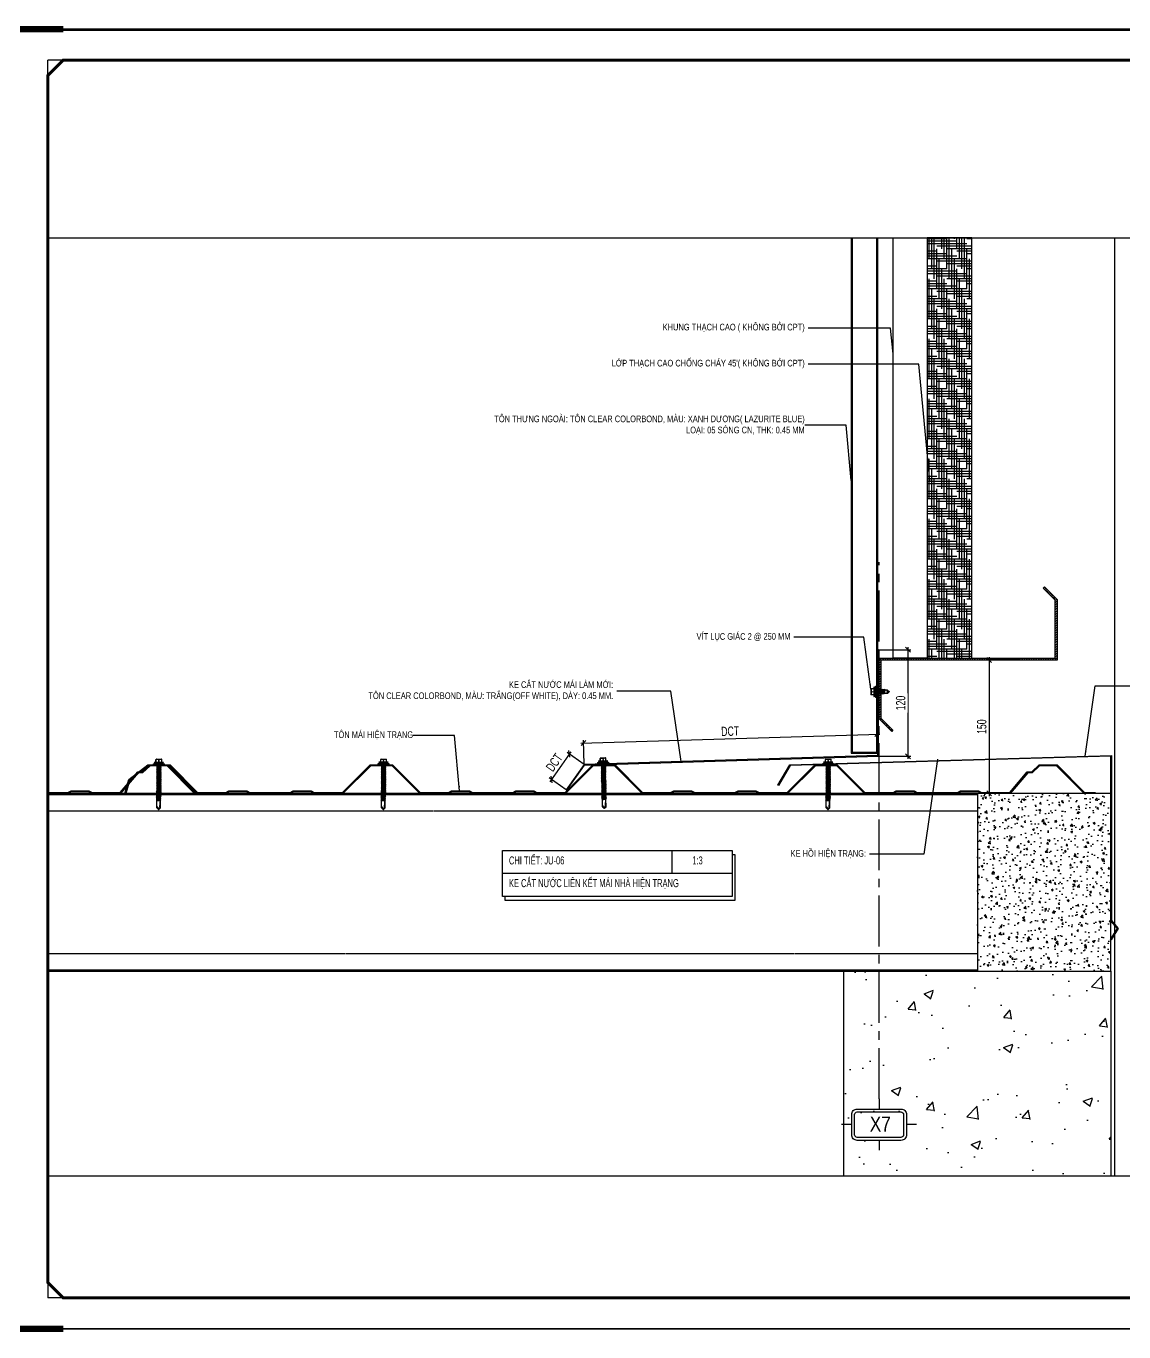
# Model space of a CAD drawing. Header units: inches. Extents: x 340055 to 349452, y -34649 to -30845.
# Drawn here: x 346943 to 347354.3, y -32778.7 to -32289.3 of the extents above; entities that cross this region are included whole.
import ezdxf
from ezdxf.enums import TextEntityAlignment as Align

# ---------------------------------------------------------------- set-up
doc = ezdxf.new("R2010")
doc.units = ezdxf.units.IN
doc.header["$MEASUREMENT"] = 0
doc.linetypes.add('CENTER2', pattern=[28.575, 19.05, -3.175, 3.175, -3.175])
doc.linetypes.add('HIDDEN', pattern=[0.375, 0.25, -0.125])
for name, color, linetype in [('2', 2, 'Continuous'), ('3', 3, 'Continuous'), ('7', 7, 'Continuous'), ('8', 8, 'Continuous'), ('flashing', 6, 'Continuous'), ('NET IN', 3, 'Continuous'), ('STRUCTURE', 1, 'Continuous')]:
    doc.layers.add(name, color=color, linetype=linetype)
doc.layers.add('TL-TIILE BLOCK A2$0$TL-TITLE BLOCK 1', color=7, linetype='Continuous', lineweight=50)
doc.styles.add('hx2', font='')
doc.styles.add('ST1H', font='vnshxh.shx', dxfattribs={"width": 0.7})
doc.styles.get('hx2').set_extended_font_data('.VnArial NarrowH')
doc.dimstyles.new('3', dxfattribs={"dimtxt": 3.5, "dimasz": 1.8, "dimexe": 1, "dimexo": 0, "dimgap": 1, "dimtad": 1, "dimdec": 0, "dimlfac": 3, "dimzin": 0, "dimdsep": 46, "dimtxsty": 'ST1H', "dimblk": 'OBLIQUE', "dimcen": 1, "dimdle": 1, "dimclrd": 8, "dimclre": 8, "dimclrt": 3, "dimadec": 0, "dimazin": 0, "dimtfac": 1, "dimtdec": 0, "dimtix": 1, "dimtofl": 0, "dimtmove": 1, "dimatfit": 3, "dimfxl": 0, "dimtolj": 1, "dimtzin": 0, "dimlwd": -1, "dimlwe": -1, "dimarcsym": 0})

# ---------------------------------------------------------------- blocks, each defined once
blk = doc.blocks.new('TENTRUC')
at = {"layer": '7'}
for p, q in [((0, 8.27), (0, 10.26)), ((-7.48, 5.13), (-5.48, 5.13)), ((5.48, 5.13), (7.48, 5.13)), ((0, 0), (0, 2))]:
    blk.add_line(p, q, dxfattribs=at)
blk.add_lwpolyline([(-4.36, 8.27), (4.36, 8.27, -0.414214), (5.48, 7.14), (5.48, 3.12, -0.414214), (4.36, 2), (-4.36, 2, -0.414214), (-5.48, 3.12), (-5.48, 7.14, -0.414214)], format="xyb", close=True, dxfattribs=at)
at = {"layer": '8', "ltscale": 15}
blk.add_lwpolyline([(-4.36, 7.68), (4.36, 7.68, -0.414214), (4.9, 7.14), (4.9, 3.12, -0.414214), (4.36, 2.58), (-4.36, 2.58, -0.414214), (-4.9, 3.12), (-4.9, 7.14, -0.414214)], format="xyb", close=True, dxfattribs=at)
at = {"layer": '3', "style": 'hx2'}
blk.add_attdef('TR', text='', height=2.9, dxfattribs=at).set_placement((-0.16, 3.83), align=Align.CENTER)
blk = doc.blocks.new('_Oblique')
at = {"color": 0, "linetype": 'ByBlock', "lineweight": -2}
blk.add_line((-0.5, -0.5), (0.5, 0.5), dxfattribs=at)
blk = doc.blocks.new('Short_Self_drilling')
at = {"layer": 'STRUCTURE', "color": 1, "linetype": 'Continuous'}
for p, q in [((6.4, 1.7), (-6.4, 1.7)), ((5.1, 3.8), (-5.1, 3.8)), ((-2.6, 2.9), (-5.1, 2.9)), ((-3.4, 3.8), (-3.4, 6.8)), ((3, 7.2), (-3, 7.2)), ((2.6, 2.9), (-2.6, 2.9)), ((-2.1, 2.8), (-2.1, 2.9)), ((6.3, 0), (0, 0)), ((2.2, 2.8), (2.2, 2.9)), ((2.2, -0.5), (2.2, 0)), ((5.1, 2.9), (2.6, 2.9)), ((3.4, 3.8), (3.4, 6.8)), ((3, -1.2), (-2.7, -0.2)), ((3, -2.7), (-2.7, -1.8)), ((3, -4.2), (-2.7, -3.3)), ((3, -5.8), (-2.7, -4.8)), ((3, -7.3), (-2.7, -6.3)), ((-1.9, -8), (-2.7, -7.9)), ((-2.1, -1.4), (-2.1, -0.9)), ((-2.1, -2.9), (-2.1, -2.4)), ((-2.1, -4.4), (-2.1, -3.9)), ((-2.1, -6), (-2.1, -5.4)), ((-2.1, -7.5), (-2.1, -7)), ((-2.1, -12.3), (-2.1, -8.5)), ((3, -8.8), (-1.1, -8.1)), ((2.1, -12.3), (2.1, -9.1)), ((2.2, -2), (2.2, -1.5)), ((2.2, -3.6), (2.2, -3)), ((2.2, -5.1), (2.2, -4.6)), ((2.2, -6.6), (2.2, -6.1)), ((2.2, -8.1), (2.2, -7.6))]:
    blk.add_line(p, q, dxfattribs=at)
blk.add_lwpolyline([(6.4, 1.3), (6.4, 1.7), (2.1, 2.8), (-2.1, 2.8), (-6.4, 1.7), (-6.4, 1.3)], close=True, dxfattribs=at)
for points in [[(-6.4, 1.3, -0.088869), (-6.3, 0), (0, 0)], [(-0.1, 3.8), (-0.3, 6.2, 0.338878), (-3.1, 6.2), (-3.3, 3.8)], [(3.3, 3.8), (3.1, 6.2, 0.338878), (0.3, 6.2), (0.1, 3.8)], [(2.1, -12.3), (0.2, -14.2, -0.333596), (-0.2, -14.2), (-2.1, -12.3)], [(-0.1, -14), (-1, -12.2, -0.148657), (-1.4, -11.2), (-2, -7.7, -0.815006), (-1.2, -7.8, 0.150833), (-0.8, -8.7)], [(2.1, -12.3), (1.7, -11.7, 0.52242), (0.9, -11.7), (-0.2, -14.2)]]:
    blk.add_lwpolyline(points, format="xyb", dxfattribs=at)
for points in [[(3, -1.2), (2.2, -1.5), (-2.1, -0.8), (-2.7, -0.2), (-2.4, 0)], [(3, -2.7), (2.2, -3), (-2.1, -2.4), (-2.7, -1.8), (-2.1, -1.4), (2.2, -2), (3, -2.7)], [(3, -4.2), (2.2, -4.6), (-2.1, -3.9), (-2.7, -3.3), (-2.1, -2.9), (2.2, -3.6), (3, -4.2)], [(3, -5.8), (2.2, -6.1), (-2.1, -5.4), (-2.7, -4.8), (-2.1, -4.4), (2.2, -5.1), (3, -5.8)], [(3, -7.3), (2.2, -7.6), (-2.1, -7), (-2.7, -6.3), (-2.1, -6), (2.2, -6.6), (3, -7.3)], [(-1.8, -8.5), (-2.1, -8.5), (-2.7, -7.9), (-2.1, -7.5), (-1.8, -7.5)], [(-1.3, -7.6), (2.2, -8.1), (3, -8.8)], [(-1.2, 0), (2.2, -0.5), (3, -1.2)], [(3, -8.8), (2.2, -9.1), (-0.8, -8.7)]]:
    blk.add_lwpolyline(points, dxfattribs=at)
for centre, radius, start, end in [((-5, 3.3), 0.455, 109.7949, 250.2674), ((-3, 6.8), 0.429, 90.0311, 180.0311), ((3, 6.8), 0.429, 0.0311, 90.0311), ((5.1, 3.3), 0.435, 279.7276, 80.3347), ((10, 0.2), 3.74, 162.2963, 182.6103)]:
    blk.add_arc(centre, radius, start, end, dxfattribs=at)
blk = doc.blocks.new('A$C26A6701F')
at = {"layer": 'STRUCTURE', "color": 1, "linetype": 'Continuous'}
for p, q in [((0, 17.21), (1.33, 17.54)), ((0, 17.08), (0, 17.21)), ((0, 17.21), (4, 17.21)), ((4, 17.08), (0, 17.08)), ((3.94, 16.71), (0.06, 16.71)), ((0.4, 17.84), (3.6, 17.84)), ((0.4, 17.57), (1.2, 17.57)), ((0.93, 17.84), (0.93, 18.77)), ((0.97, 17.84), (1.03, 18.61)), ((1.07, 18.91), (2.93, 18.91)), ((1.13, 15.25), (2.9, 15.52)), ((1.39, 15.45), (1.13, 15.25)), ((1.13, 15.25), (1.39, 15.14)), ((1.13, 14.77), (2.9, 15.05)), ((1.39, 14.98), (1.13, 14.77)), ((1.13, 14.77), (1.39, 14.66)), ((1.19, 16.71), (1.14, 16.67)), ((1.14, 16.67), (1.4, 16.71)), ((1.14, 16.67), (1.4, 16.56)), ((1.14, 16.2), (2.91, 16.47)), ((1.4, 16.4), (1.14, 16.2)), ((1.14, 16.2), (1.39, 16.09)), ((1.14, 15.72), (2.91, 16)), ((1.4, 15.93), (1.14, 15.72)), ((1.14, 15.72), (1.39, 15.61)), ((1.2, 17.57), (2.8, 17.57)), ((1.33, 17.54), (1.33, 17.57)), ((1.33, 17.54), (2.67, 17.54)), ((1.39, 16.09), (2.73, 16.28)), ((1.39, 15.93), (1.39, 16.09)), ((1.39, 15.61), (2.73, 15.81)), ((2.7, 15.64), (1.39, 15.45)), ((1.39, 15.45), (1.39, 15.61)), ((1.39, 15.14), (2.73, 15.33)), ((2.7, 15.16), (1.39, 14.98)), ((1.39, 14.98), (1.39, 15.14)), ((1.39, 14.66), (2.73, 14.86)), ((2.7, 14.69), (1.39, 14.5)), ((1.4, 16.56), (2.42, 16.71)), ((2.71, 16.59), (1.4, 16.4)), ((1.4, 16.4), (1.4, 16.56)), ((2.71, 16.11), (1.4, 15.93)), ((1.91, 18.61), (1.97, 17.84)), ((2.04, 17.84), (2.1, 18.61)), ((2.67, 17.54), (2.67, 17.57)), ((2.67, 17.54), (4, 17.21)), ((2.7, 15.64), (2.7, 15.8)), ((2.7, 15.64), (2.9, 15.52)), ((2.7, 15.16), (2.7, 15.33)), ((2.7, 15.16), (2.9, 15.05)), ((2.7, 14.69), (2.7, 14.85)), ((2.7, 14.69), (2.9, 14.57)), ((2.71, 16.59), (2.71, 16.71)), ((2.71, 16.59), (2.91, 16.47)), ((2.71, 16.11), (2.71, 16.28)), ((2.71, 16.11), (2.91, 16)), ((2.73, 16.28), (2.91, 16.47)), ((2.73, 15.81), (2.91, 16)), ((2.73, 15.33), (2.9, 15.52)), ((2.73, 14.86), (2.9, 15.05)), ((2.8, 17.57), (3.6, 17.57)), ((2.97, 18.61), (3.04, 17.84)), ((3.07, 17.84), (3.07, 18.77)), ((4, 17.21), (4, 17.08)), ((1.08, 9.55), (2.86, 9.83)), ((1.09, 10.98), (2.86, 11.25)), ((1.35, 11.18), (1.09, 10.98)), ((1.09, 10.98), (1.35, 10.87)), ((1.09, 10.5), (2.86, 10.78)), ((1.35, 10.71), (1.09, 10.5)), ((1.09, 10.5), (1.35, 10.39)), ((1.09, 10.03), (2.86, 10.3)), ((1.35, 10.23), (1.09, 10.03)), ((1.09, 10.03), (1.34, 9.92)), ((1.1, 11.93), (2.88, 12.2)), ((1.36, 12.13), (1.1, 11.93)), ((1.1, 11.93), (1.36, 11.82)), ((1.1, 11.45), (2.87, 11.73)), ((1.36, 11.66), (1.1, 11.45)), ((1.1, 11.45), (1.36, 11.34)), ((1.11, 12.88), (2.89, 13.15)), ((1.38, 13.08), (1.11, 12.88)), ((1.11, 12.88), (1.37, 12.77)), ((1.11, 12.4), (2.88, 12.68)), ((1.37, 12.61), (1.11, 12.4)), ((1.11, 12.4), (1.37, 12.29)), ((1.12, 14.3), (2.9, 14.57)), ((1.39, 14.5), (1.12, 14.3)), ((1.12, 14.3), (1.38, 14.19)), ((1.12, 13.82), (2.9, 14.1)), ((1.39, 14.03), (1.12, 13.82)), ((1.12, 13.82), (1.38, 13.72)), ((1.12, 13.35), (2.89, 13.63)), ((1.38, 13.56), (1.12, 13.35)), ((1.12, 13.35), (1.38, 13.24)), ((1.34, 9.92), (2.68, 10.11)), ((2.65, 9.95), (1.34, 9.76)), ((1.34, 9.92), (1.34, 9.76)), ((2.66, 11.37), (1.35, 11.18)), ((1.35, 11.18), (1.36, 11.34)), ((1.35, 10.87), (2.69, 11.06)), ((2.66, 10.89), (1.35, 10.71)), ((1.35, 10.71), (1.35, 10.87)), ((1.35, 10.39), (2.69, 10.59)), ((2.66, 10.42), (1.35, 10.23)), ((1.35, 10.23), (1.35, 10.39)), ((2.68, 12.32), (1.36, 12.13)), ((1.36, 11.82), (2.7, 12.01)), ((2.67, 11.84), (1.36, 11.66)), ((1.36, 11.66), (1.36, 11.82)), ((1.36, 11.34), (2.7, 11.54)), ((1.37, 12.77), (2.71, 12.96)), ((2.68, 12.79), (1.37, 12.61)), ((1.37, 12.61), (1.37, 12.77)), ((1.37, 12.29), (2.71, 12.49)), ((1.37, 12.13), (1.37, 12.29)), ((1.38, 14.19), (2.72, 14.38)), ((1.38, 14.03), (1.38, 14.19)), ((1.38, 13.72), (2.72, 13.91)), ((2.69, 13.74), (1.38, 13.56)), ((1.38, 13.56), (1.38, 13.72)), ((1.38, 13.24), (2.72, 13.44)), ((2.69, 13.27), (1.38, 13.08)), ((1.38, 13.24), (1.38, 13.08)), ((1.39, 14.5), (1.39, 14.67)), ((2.7, 14.21), (1.39, 14.03)), ((2.65, 10.1), (2.65, 9.95)), ((2.65, 9.95), (2.86, 9.83)), ((2.66, 11.37), (2.67, 11.53)), ((2.66, 11.37), (2.86, 11.25)), ((2.66, 10.89), (2.67, 11.06)), ((2.66, 10.89), (2.86, 10.78)), ((2.66, 10.42), (2.66, 10.58)), ((2.66, 10.42), (2.86, 10.3)), ((2.67, 11.84), (2.67, 12.01)), ((2.67, 11.84), (2.87, 11.73)), ((2.68, 12.79), (2.68, 12.96)), ((2.68, 12.79), (2.88, 12.68)), ((2.68, 12.32), (2.68, 12.48)), ((2.68, 12.32), (2.88, 12.2)), ((2.68, 10.11), (2.86, 10.3)), ((2.68, 9.64), (2.86, 9.83)), ((2.69, 13.74), (2.69, 13.91)), ((2.69, 13.74), (2.89, 13.63)), ((2.69, 13.43), (2.69, 13.27)), ((2.69, 13.27), (2.89, 13.15)), ((2.69, 11.06), (2.86, 11.25)), ((2.69, 10.59), (2.86, 10.78)), ((2.7, 14.21), (2.7, 14.38)), ((2.7, 14.21), (2.9, 14.1)), ((2.7, 12.01), (2.88, 12.2)), ((2.7, 11.54), (2.87, 11.73)), ((2.71, 12.96), (2.89, 13.15)), ((2.71, 12.49), (2.88, 12.68)), ((2.72, 14.38), (2.9, 14.57)), ((2.72, 13.91), (2.9, 14.1)), ((2.72, 13.44), (2.89, 13.63)), ((1.03, 4.81), (2.81, 5.09)), ((1.29, 5.02), (1.03, 4.81)), ((1.04, 5.76), (2.81, 6.03)), ((1.3, 5.96), (1.04, 5.76)), ((1.04, 5.76), (1.3, 5.65)), ((1.04, 5.28), (2.81, 5.56)), ((1.3, 5.49), (1.04, 5.28)), ((1.04, 5.28), (1.29, 5.17)), ((1.05, 6.71), (2.83, 6.98)), ((1.31, 6.91), (1.05, 6.71)), ((1.05, 6.71), (1.31, 6.6)), ((1.05, 6.23), (2.82, 6.51)), ((1.31, 6.44), (1.05, 6.23)), ((1.05, 6.23), (1.31, 6.12)), ((1.06, 8.13), (2.84, 8.41)), ((1.33, 8.34), (1.06, 8.13)), ((1.06, 8.13), (1.32, 8.02)), ((1.06, 7.65), (2.83, 7.93)), ((1.32, 7.86), (1.06, 7.65)), ((1.06, 7.65), (1.32, 7.55)), ((1.06, 7.18), (2.83, 7.46)), ((1.32, 7.39), (1.06, 7.18)), ((1.06, 7.18), (1.32, 7.07)), ((1.07, 8.6), (2.84, 8.88)), ((1.33, 8.81), (1.07, 8.6)), ((1.07, 8.6), (1.33, 8.5)), ((1.34, 9.76), (1.08, 9.55)), ((1.08, 9.55), (1.34, 9.45)), ((1.08, 9.08), (2.85, 9.36)), ((1.34, 9.29), (1.08, 9.08)), ((1.08, 9.08), (1.34, 8.97)), ((1.29, 5.17), (2.63, 5.37)), ((2.6, 5.2), (1.29, 5.02)), ((1.29, 5.01), (1.29, 5.17)), ((1.29, 4.7), (2.63, 4.9)), ((2.61, 6.15), (1.3, 5.96)), ((1.3, 5.96), (1.31, 6.12)), ((1.3, 5.65), (2.64, 5.84)), ((2.61, 5.67), (1.3, 5.49)), ((1.3, 5.49), (1.3, 5.65)), ((2.63, 7.1), (1.31, 6.91)), ((1.31, 6.6), (2.65, 6.79)), ((2.62, 6.62), (1.31, 6.44)), ((1.31, 6.44), (1.31, 6.6)), ((1.31, 6.12), (2.64, 6.32)), ((1.32, 8.02), (2.66, 8.22)), ((2.63, 8.05), (1.32, 7.86)), ((1.32, 7.86), (1.32, 8.02)), ((1.32, 7.55), (2.66, 7.74)), ((2.63, 7.57), (1.32, 7.39)), ((1.32, 7.39), (1.32, 7.55)), ((1.32, 7.07), (2.66, 7.27)), ((1.32, 6.91), (1.32, 7.07)), ((2.64, 9), (1.33, 8.81)), ((1.33, 8.81), (1.34, 8.97)), ((1.33, 8.5), (2.67, 8.69)), ((2.64, 8.52), (1.33, 8.34)), ((1.33, 8.34), (1.33, 8.5)), ((1.34, 9.45), (2.68, 9.64)), ((2.65, 9.47), (1.34, 9.29)), ((1.34, 9.29), (1.34, 9.45)), ((1.34, 8.97), (2.67, 9.17)), ((2.6, 5.2), (2.61, 5.36)), ((2.6, 5.2), (2.81, 5.09)), ((2.61, 6.15), (2.62, 6.31)), ((2.61, 6.15), (2.81, 6.03)), ((2.61, 5.67), (2.61, 5.84)), ((2.61, 5.67), (2.81, 5.56)), ((2.62, 6.62), (2.62, 6.79)), ((2.62, 6.62), (2.82, 6.51)), ((2.63, 8.05), (2.63, 8.21)), ((2.63, 8.05), (2.83, 7.93)), ((2.63, 7.57), (2.63, 7.74)), ((2.63, 7.57), (2.83, 7.46)), ((2.63, 7.1), (2.63, 7.26)), ((2.63, 7.1), (2.83, 6.98)), ((2.63, 5.37), (2.81, 5.56)), ((2.63, 4.9), (2.81, 5.09)), ((2.64, 9), (2.64, 9.16)), ((2.64, 9), (2.84, 8.88)), ((2.64, 8.52), (2.64, 8.69)), ((2.64, 8.52), (2.84, 8.41)), ((2.64, 6.32), (2.82, 6.51)), ((2.64, 5.84), (2.81, 6.03)), ((2.65, 9.47), (2.65, 9.64)), ((2.65, 9.47), (2.85, 9.36)), ((2.65, 6.79), (2.83, 6.98)), ((2.66, 8.22), (2.84, 8.41)), ((2.66, 7.74), (2.83, 7.93)), ((2.66, 7.27), (2.83, 7.46)), ((2.67, 9.17), (2.85, 9.36)), ((2.67, 8.69), (2.84, 8.88)), ((1.02, 3.86), (2.8, 4.14)), ((1.28, 4.07), (1.02, 3.86)), ((1.02, 3.86), (1.28, 3.75)), ((1.28, 3.59), (1.02, 3.38)), ((1.02, 3.38), (2.31, 3.59)), ((1.02, 3.38), (1.28, 3.28)), ((1.03, 4.81), (1.29, 4.7)), ((1.03, 4.33), (2.8, 4.61)), ((1.29, 4.54), (1.03, 4.33)), ((1.03, 4.33), (1.28, 4.23)), ((1.27, 0.62), (1.28, 3.28)), ((1.27, 0.62), (1.41, 0.81)), ((1.27, 0.62), (1.88, 0.02)), ((1.28, 4.23), (2.62, 4.42)), ((2.62, 4.25), (1.28, 4.07)), ((1.28, 4.07), (1.28, 4.23)), ((1.28, 3.75), (2.62, 3.95)), ((1.28, 3.59), (1.28, 3.75)), ((2.35, 3.74), (1.28, 3.59)), ((1.28, 3.28), (2.21, 3.41)), ((2.6, 4.72), (1.29, 4.54)), ((1.29, 4.54), (1.29, 4.7)), ((1.67, 0.81), (1.98, 0.02)), ((1.96, 0.08), (2.26, 0.64)), ((1.98, 0.02), (2.6, 0.61)), ((2.38, 0.96), (2.56, 3.71)), ((2.62, 3.78), (2.52, 3.77)), ((2.52, 3.46), (2.61, 3.47)), ((2.54, 3.62), (2.79, 3.66)), ((2.6, 4.72), (2.6, 4.89)), ((2.6, 4.72), (2.8, 4.61)), ((2.6, 0.61), (2.61, 3.47)), ((2.61, 3.47), (2.79, 3.66)), ((2.62, 4.42), (2.8, 4.61)), ((2.62, 4.25), (2.62, 4.41)), ((2.8, 4.14), (2.62, 4.25)), ((2.62, 3.95), (2.8, 4.14)), ((2.62, 3.78), (2.62, 3.95)), ((2.79, 3.66), (2.62, 3.78))]:
    blk.add_line(p, q, dxfattribs=at)
for centre, major_axis, ratio, start_param, end_param in [((-1.11, 16.72), (-0.822, 0.822), 1, 3.915086, 4.236522), ((0.42, 17.71), (0.0956, 0.0956), 1, 0.954633, 3.757756), ((1.07, 18.77), (-0.0943, 0.0943), 1, -0.785398, 0.785398), ((1.47, 18.04), (0.508, 0.508), 1, 0.131933, 1.438864), ((2.54, 18.04), (0.508, 0.508), 1, 0.131933, 1.438864), ((2.93, 18.77), (-0.0943, 0.0943), 1, 3.926991, 5.497787), ((3.55, 17.71), (-0.1, 0.1), 1, 2.701137, 5.152845), ((5.1, 16.72), (-1.15, 0.17), 0.90746, -0.177273, 0.177273), ((1.54, 0.72), (0.111, 0.111), 1, 6.085329, 8.011019), ((1.93, 0.09), (0.0625, 0.0625), 1, 3.247504, 4.535451), ((1.82, 3.74), (0.363, 0.363), 1, 4.808661, 5.407478), ((1.79, 0.99), (0.416, 0.416), 1, 4.859665, 5.449971), ((2.44, 3.68), (0.0836, 0.0836), 1, 5.766736, 8.502032)]:
    blk.add_ellipse(centre, major_axis=major_axis, ratio=ratio, start_param=start_param, end_param=end_param, dxfattribs=at)
blk = doc.blocks.new('*D632')
at = {"color": 8, "linetype": 'Continuous', "transparency": 16777216}
for p, q in [((347147.08, -32561.26), (347139.18, -32572.49)), ((347152.09, -32566), (347145.69, -32561.5)), ((347145.34, -32575.6), (347138.94, -32571.1))]:
    blk.add_line(p, q, dxfattribs=at)
at = {"layer": 'Defpoints', "color": 0, "transparency": 16777216}
for p in [(347152.09, -32566), (347145.34, -32575.6)]:
    blk.add_point(p, dxfattribs=at)
at = {"color": 8, "transparency": 16777216, "xscale": 1.8, "yscale": 1.8, "zscale": 1.8}
for p, rotation in [((347146.51, -32562.07), 54.87707899798811), ((347139.76, -32571.67), 234.8770789979881)]:
    blk.add_blockref('_Oblique', p, dxfattribs=dict(at, rotation=rotation))
at = {"color": 3, "transparency": 16777216, "insert": (347140.88, -32565.29), "char_height": 3.5, "attachment_point": 5, "rotation": 54.8771, "style": 'ST1H', "bg_fill": 3, "box_fill_scale": 1.25, "bg_fill_color": 256, "bg_fill_true_color": 13158600, "bg_fill_transparency": 0}
blk.add_mtext('\\A1;dct', dxfattribs=at)
at = {"layer": 'Defpoints', "color": 0, "transparency": 16777216}
blk.add_point((347139.76, -32571.67), dxfattribs=at)
blk = doc.blocks.new('*D633')
at = {"color": 8, "linetype": 'Continuous', "transparency": 16777216}
for p, q in [((347303.83, -32525.89), (347303.83, -32577.88)), ((347315.09, -32526.89), (347302.83, -32526.89)), ((347315.09, -32576.88), (347302.83, -32576.88))]:
    blk.add_line(p, q, dxfattribs=at)
at = {"layer": 'Defpoints', "color": 0, "transparency": 16777216}
for p in [(347315.09, -32526.89), (347303.83, -32576.88), (347315.09, -32576.88)]:
    blk.add_point(p, dxfattribs=at)
at = {"color": 8, "transparency": 16777216, "xscale": 1.8, "yscale": 1.8, "zscale": 1.8}
for p, rotation in [((347303.83, -32526.89), 90), ((347303.83, -32576.88), 270)]:
    blk.add_blockref('_Oblique', p, dxfattribs=dict(at, rotation=rotation))
at = {"color": 3, "transparency": 16777216, "insert": (347301.08, -32551.89), "char_height": 3.5, "attachment_point": 5, "rotation": 90, "style": 'ST1H', "bg_fill": 3, "box_fill_scale": 1.25, "bg_fill_color": 256, "bg_fill_true_color": 13158600, "bg_fill_transparency": 0}
blk.add_mtext('\\A1;150', dxfattribs=at)
blk = doc.blocks.new('*D634')
at = {"color": 8, "linetype": 'Continuous', "transparency": 16777216}
for p, q in [((347150.85, -32558.01), (347262.87, -32554.66)), ((347262.11, -32562.7), (347261.84, -32553.69)), ((347152.09, -32566), (347151.82, -32556.98))]:
    blk.add_line(p, q, dxfattribs=at)
at = {"layer": 'Defpoints', "color": 0, "transparency": 16777216}
for p in [(347261.87, -32554.69), (347262.11, -32562.7), (347152.09, -32566)]:
    blk.add_point(p, dxfattribs=at)
at = {"color": 8, "transparency": 16777216, "xscale": 1.8, "yscale": 1.8, "zscale": 1.8}
for p, rotation in [((347261.87, -32554.69), 1.71639177755879), ((347151.85, -32557.98), 181.7163917775588)]:
    blk.add_blockref('_Oblique', p, dxfattribs=dict(at, rotation=rotation))
at = {"color": 3, "transparency": 16777216, "insert": (347206.78, -32553.59), "char_height": 3.5, "attachment_point": 5, "rotation": 1.7164, "style": 'ST1H', "bg_fill": 3, "box_fill_scale": 1.25, "bg_fill_color": 256, "bg_fill_true_color": 13158600, "bg_fill_transparency": 0}
blk.add_mtext('\\A1;dct', dxfattribs=at)
blk = doc.blocks.new('*D635')
at = {"color": 8, "linetype": 'Continuous', "transparency": 16777216}
for p, q in [((347262.36, -32523.04), (347274.44, -32523.04)), ((347273.44, -32563.98), (347273.44, -32522.04)), ((347262.36, -32562.98), (347274.44, -32562.98))]:
    blk.add_line(p, q, dxfattribs=at)
at = {"layer": 'Defpoints', "color": 0, "transparency": 16777216}
for p in [(347262.36, -32523.04), (347273.44, -32523.04), (347262.36, -32562.98)]:
    blk.add_point(p, dxfattribs=at)
at = {"color": 8, "transparency": 16777216, "xscale": 1.8, "yscale": 1.8, "zscale": 1.8}
for p, rotation in [((347273.44, -32523.04), 90), ((347273.44, -32562.98), 270)]:
    blk.add_blockref('_Oblique', p, dxfattribs=dict(at, rotation=rotation))
at = {"color": 3, "transparency": 16777216, "insert": (347270.69, -32543.01), "char_height": 3.5, "attachment_point": 5, "rotation": 90, "style": 'ST1H', "bg_fill": 3, "box_fill_scale": 1.25, "bg_fill_color": 256, "bg_fill_true_color": 13158600, "bg_fill_transparency": 0}
blk.add_mtext('\\A1;120', dxfattribs=at)
blk = doc.blocks.new('kt kien truc 1')
at = {"layer": 'Defpoints'}
for p, q in [((20, 410), (15, 410)), ((15, 405), (15, 410)), ((15, 15), (15, 10)), ((20, 10), (15, 10))]:
    blk.add_line(p, q, dxfattribs=at)
at = {"layer": 'Defpoints', "color": 8, "const_width": 2}
for points in [[(0, 400), (0, 420), (20, 420)], [(0, 20), (0, 0), (20, 0)]]:
    blk.add_lwpolyline(points, dxfattribs=at)
at = {"layer": 'Defpoints', "color": 8}
blk.add_lwpolyline([(0, 0), (594, 0), (594, 420), (0, 420)], close=True, dxfattribs=at)
at = {"layer": 'TL-TIILE BLOCK A2$0$TL-TITLE BLOCK 1', "const_width": 1}
blk.add_lwpolyline([(20, 10), (579, 10), (584, 15), (584, 405), (579, 410), (20, 410), (15, 405), (15, 15)], close=True, dxfattribs=at)

msp = doc.modelspace()

# ---------------------------------------------------------------- hatches: boundary and pattern name
h = msp.add_hatch()
h.set_pattern_fill('HOUND', color=8, scale=15, angle=90, style=0)
h.set_pattern_definition([(90, (312870.474, -362417.8002), (-0.9375, 3.75), [15, -7.5]), (180, (312870.474, -362417.8002), (3.75, -0.9375), [15, -7.5])])
h.paths.add_polyline_path([(347297.3136, -32526.2615), (347297.3136, -32368.7455), (347280.6469, -32368.7455), (347280.6469, -32526.2615)])
h = msp.add_hatch()
h.set_pattern_fill('ANSI31', color=94, scale=5, angle=90, style=0)
h.set_pattern_definition([(225, (215041.5729, 428453.3631), (-0.44194173824, 0.44194173824), [])])
h.paths.add_polyline_path([(347262.5941, -32548.9282), (347262.5941, -32526.2615), (347328.6274, -32526.2615), (347328.6274, -32504.4905), (347324.0989, -32499.962), (347324.5467, -32499.5141), (347329.2608, -32504.2282), (347329.2608, -32526.8948), (347263.2274, -32526.8948), (347263.2274, -32548.6658), (347267.756, -32553.1944), (347267.3081, -32553.6422)])
h = msp.add_hatch()
h.set_pattern_fill('AR-CONC', color=8, scale=5, style=0)
h.set_pattern_definition([(50, (5806.168, 3803.194), (35.8630091, -3.1376067), [3.75, -41.25]), (355, (5806.17, 3803.194), (-6.9375667, 37.6096067), [3, -33]), (100.4514, (5809.157, 3802.933), (28.925469, 34.471977), [3.1870095, -35.0571056]), (46.1842, (5806.17, 3813.194), (53.3620524, -8.275951), [5.625, -61.875]), (96.6356, (5810.615, 3812.505), (46.733135, 48.7058935), [4.780514, -52.58565]), (351.1842, (5806.17, 3813.194), (46.733097, 48.70593), [4.5, -49.5]), (21, (5811.168, 3810.694), (29.8453526, -20.1309445), [3.75, -41.25]), (326, (5811.17, 3810.694), (12.1657666, 36.2575023), [3, -33]), (71.4514, (5813.655, 3809.017), (42.0111314, 16.126525), [3.1870095, -35.0571056]), (37.5, (5806.168, 3803.194), (0.60799277, 16.6446927), [0, -32.6, 0, -33.5, 0, -33.125]), (7.5, (5806.168, 3803.194), (13.1534769, 19.7205856), [0, -19.1, 0, -31.85, 0, -12.625]), (327.5, (5795.018, 3803.194), (26.6911218, -1.1277436), [0, -12.5, 0, -39, 0, -51.75]), (317.5, (5790.018, 3803.194), (29.1593085, 5.0052491), [0, -16.25, 0, -25.9, 0, -36.75])])
h.paths.add_polyline_path([(347249.434, -32643.5445), (347349.434, -32643.5445), (347349.434, -32720.3253), (347249.434, -32720.3253)])

# ---------------------------------------------------------------- linework, layer by layer
at = {"color": 9}
msp.add_line((347184.9385, -32598.3006), (347184.9385, -32606.9252), dxfattribs=at)
at = {"color": 8}
for points in [[(346951.0834, -32368.7455), (347520.4213, -32368.7455), (347520.4213, -32720.3253), (346951.0834, -32720.3253)], [(347297.3136, -32526.2615), (347297.3136, -32368.7455), (347280.6469, -32368.7455), (347280.6469, -32526.2615)], [(347249.434, -32643.5445), (347349.434, -32643.5445), (347349.434, -32720.3253), (347249.434, -32720.3253)]]:
    msp.add_lwpolyline(points, close=True, dxfattribs=at)
at = {"color": 1, "true_color": 0xfa051e}
msp.add_lwpolyline([(347267.8136, -32368.7455), (347280.6469, -32368.7455), (347280.6469, -32526.2615), (347267.8136, -32526.2615)], close=True, dxfattribs=at)
at = {"color": 94}
msp.add_lwpolyline([(347262.5941, -32548.9282), (347262.5941, -32526.2615), (347328.6274, -32526.2615), (347328.6274, -32504.4905), (347324.0989, -32499.962), (347324.5467, -32499.5141), (347329.2608, -32504.2282), (347329.2608, -32526.8948), (347263.2274, -32526.8948), (347263.2274, -32548.6658), (347267.756, -32553.1944), (347267.3081, -32553.6422)], close=True, dxfattribs=at)
at = {"color": 3, "ltscale": 15}
msp.add_lwpolyline([(346951.0834, -32576.5445), (346958.6004, -32576.5445), (346959.8084, -32575.9454), (346966.4646, -32575.9454), (346967.6725, -32576.5445), (346978.2074, -32576.5445), (346984.7984, -32568.8487), (346986.4625, -32568.8487), (346989.2742, -32566.2274), (346995.9304, -32566.2274), (347006.2122, -32576.526), (347010.1694, -32576.526), (347010.1694, -32576.8778), (347006.1007, -32576.8778), (346995.7991, -32566.5607), (346989.4055, -32566.5607), (346986.5937, -32569.182), (346984.9518, -32569.182), (346978.3608, -32576.8778), (346967.5944, -32576.8778), (346966.3864, -32576.2787), (346959.8865, -32576.2787), (346958.6785, -32576.8778), (346951.0834, -32576.8778)], dxfattribs=at)
msp.add_lwpolyline([(347343.5027, -32576.8778), (347339.434, -32576.8778), (347329.1324, -32566.5607), (347322.7388, -32566.5607), (347319.9271, -32569.182), (347318.2851, -32569.182), (347311.6941, -32576.8778), (347300.9277, -32576.8778), (347299.7198, -32576.2787), (347293.2198, -32576.2787), (347292.0119, -32576.8778), (347276.8217, -32576.8778), (347275.6137, -32576.2787), (347269.1137, -32576.2787), (347267.9058, -32576.8778), (347257.1554, -32576.8778), (347246.7703, -32566.5607), (347238.7118, -32566.5607), (347228.3267, -32576.8778), (347217.5763, -32576.8778), (347216.3683, -32576.2787), (347209.8684, -32576.2787), (347208.6604, -32576.8778), (347193.4702, -32576.8778), (347192.2622, -32576.2787), (347185.7623, -32576.2787), (347184.5543, -32576.8778), (347173.8032, -32576.8778), (347163.496, -32566.5607), (347155.439, -32566.5607), (347145.1319, -32576.8778), (347134.2953, -32576.8778), (347133.0874, -32576.2787), (347126.5874, -32576.2787), (347125.3795, -32576.8778), (347110.1892, -32576.8778), (347108.9813, -32576.2787), (347102.4813, -32576.2787), (347101.2734, -32576.8778), (347090.523, -32576.8778), (347080.1379, -32566.5607), (347072.0794, -32566.5607), (347061.6943, -32576.8778), (347050.8584, -32576.8778), (347049.6505, -32576.2787), (347043.1505, -32576.2787), (347041.9426, -32576.8778), (347026.7524, -32576.8778), (347025.5444, -32576.2787), (347019.0444, -32576.2787), (347017.8365, -32576.8778), (347007.0853, -32576.8778), (346996.7782, -32566.5607), (346988.6956, -32566.5607), (346981.8494, -32571.7772), (346980.2758, -32576.9413), (346979.9425, -32576.9413), (346981.516, -32571.6121), (346988.583, -32566.2274), (346996.9164, -32566.2274), (347007.2235, -32576.5445), (347017.7584, -32576.5445), (347018.9663, -32575.9454), (347025.6225, -32575.9454), (347026.8305, -32576.5445), (347041.8644, -32576.5445), (347043.0724, -32575.9454), (347049.7286, -32575.9454), (347050.9366, -32576.5445), (347061.5568, -32576.5445), (347071.942, -32566.2274), (347080.2753, -32566.2274), (347090.6604, -32576.5445), (347101.1952, -32576.5445), (347102.4032, -32575.9454), (347109.0594, -32575.9454), (347110.2674, -32576.5445), (347125.3013, -32576.5445), (347126.5093, -32575.9454), (347133.1655, -32575.9454), (347134.3735, -32576.5445), (347144.9937, -32576.5445), (347155.3009, -32566.2274), (347163.6342, -32566.2274), (347173.9413, -32576.5445), (347184.4762, -32576.5445), (347185.6842, -32575.9454), (347192.3403, -32575.9454), (347193.5483, -32576.5445), (347208.5823, -32576.5445), (347209.7902, -32575.9454), (347216.4464, -32575.9454), (347217.6544, -32576.5445), (347228.1892, -32576.5445), (347238.5744, -32566.2274), (347246.9077, -32566.2274), (347257.2928, -32576.5445), (347267.8277, -32576.5445), (347269.0356, -32575.9454), (347275.6918, -32575.9454), (347276.8998, -32576.5445), (347291.9337, -32576.5445), (347293.1417, -32575.9454), (347299.7979, -32575.9454), (347301.0059, -32576.5445), (347311.5407, -32576.5445), (347318.1318, -32568.8487), (347319.7958, -32568.8487), (347322.6076, -32566.2274), (347329.2638, -32566.2274), (347339.5455, -32576.526), (347343.5027, -32576.526)], close=True, dxfattribs=at)
at = {"color": 94}
for points in [[(346951.0834, -32643.5445), (347349.434, -32643.5445), (347349.434, -32576.8778), (346951.0834, -32576.8778)], [(347299.434, -32577.3778), (346951.0834, -32577.3778)], [(346951.0834, -32643.0445), (347299.434, -32643.0445)]]:
    msp.add_lwpolyline(points, dxfattribs=at)
at = {"color": 94, "linetype": 'HIDDEN'}
for points in [[(347299.434, -32583.5445), (346951.0834, -32583.5445)], [(346951.0834, -32636.8778), (347299.434, -32636.8778)]]:
    msp.add_lwpolyline(points, dxfattribs=at)
at = {"layer": '2'}
msp.add_line((347350.9392, -32720.3253), (347350.9392, -32368.7455), dxfattribs=at)
at = {"layer": '3'}
for points in [[(347252.1183, -32368.7455), (347252.1183, -32561.8116), (347262.1123, -32561.8116), (347262.1123, -32368.7455)], [(347252.4516, -32368.7455), (347252.4516, -32561.4782), (347261.7789, -32561.4782), (347261.7789, -32368.7455)]]:
    msp.add_lwpolyline(points, dxfattribs=at)
at = {"layer": 'flashing'}
msp.add_lwpolyline([(347262.1123, -32523.0352), (347262.1123, -32562.7045), (347152.0931, -32566.0013), (347145.3423, -32575.5986), (347145.5691, -32575.7265), (347152.2401, -32566.2438), (347262.3623, -32562.9778), (347262.3623, -32523.0352)], close=True, dxfattribs=at)
at = {"layer": 'flashing', "color": 160, "true_color": 0x0d55f2}
msp.add_lwpolyline([(347349.684, -32562.6182), (347349.684, -32624.559), (347352.1955, -32627.4683), (347349.5368, -32631.7815), (347349.3428, -32631.6197), (347351.8866, -32627.493), (347349.434, -32624.6519), (347349.434, -32562.9063), (347229.3182, -32566.4687), (347224.9115, -32573.9277), (347224.7078, -32573.7608), (347229.1712, -32566.2262)], close=True, dxfattribs=at)

# ---------------------------------------------------------------- block references
at = {"color": 1, "xscale": 0.320000000024784, "yscale": 0.320000000024784, "zscale": 0.320000000024784, "rotation": 89.96887244519539}
msp.add_blockref('Short_Self_drilling', (347261.7789, -32538.811), dxfattribs=at)
at = {"color": 9, "linetype": 'Continuous', "extrusion": (3.8442e-21, -5.24939e-09, 1)}
for p in [(346990.7036, -32582.9575, 0.0003), (347074.8956, -32582.9375, 0.0003), (347241.528, -32582.9375, 0.0003)]:
    msp.add_blockref('A$C26A6701F', p, dxfattribs=at)
at = {"color": 9, "linetype": 'Continuous', "extrusion": (1.57231e-10, -5.24703e-09, 1), "rotation": 1.716391777067967}
msp.add_blockref('A$C26A6701F', (347157.7219, -32582.5503, 0.0002), dxfattribs=at)
at = {"layer": '3'}
ref = msp.add_blockref('TENTRUC', (347262.5941, -32691.4039), dxfattribs=dict(at, xscale=1.875, yscale=1.875, zscale=1.875, rotation=180))
ref.add_attrib('TR', 'x7', dxfattribs={"layer": '0', "height": 5.625, "style": 'hx2'}).set_placement((347263.0419, -32703.5954), align=Align.CENTER)

# ---------------------------------------------------------------- leaders
at = {"color": 9}
for points in [[(347281.5477, -32459.6766), (347277.5291, -32416.0183), (347234.7188, -32416.0183)], [(347259.5357, -32537.8683), (347256.8724, -32518.3395), (347229.38, -32518.3395)], [(347339.7788, -32562.9147), (347343.5925, -32536.5754), (347357.6996, -32536.5754)]]:
    msp.add_leader(points, dimstyle='3', override={"dimgap": 1, "dimtad": 0}, dxfattribs=at)

# ---------------------------------------------------------------- next in the draw order: texts
at = {"layer": '3', "style": 'ST1H', "bg_fill": 2}
for s, insert, char_height, attachment_point in [("\\A1;líP TH¹CH CAO CHèNG CH¸Y 45'( KH¤NG BëI cpt)", (347234.7188, -32416.0183), 2.5, 6), ('\\A1;t«n th\xadng NGOµI: T¤N CLEAR COLORBOND, mµu: Xanh d\xad¬ng( Lazurite blue)\\PlO¹I: 05 SãNG CN, THK: 0.45 MM', (347234.7188, -32438.8889), 2.5, 6), ('\\A1;vÝt lôc gi¸c 2 @ 250 mm', (347229.38, -32518.3395), 2.5, 6), ('\\A1;t«n m¸i hiÖn tr¹ng', (347087.9985, -32555.1577), 2.5, 6), ('\\A1;CHI TIÕT: ju-06', (347123.9017, -32602.015), 3, 4)]:
    msp.add_mtext(s, dxfattribs=dict(at, insert=insert, char_height=char_height, attachment_point=attachment_point))

# ---------------------------------------------------------------- next in the draw order: dimensions: what is measured, and where the dimension line sits
at = {"color": 2}
dim = msp.add_linear_dim(base=(347303.83, -32576.8778), p1=(347315.093, -32526.8948), p2=(347315.093, -32576.8778), angle=90, dimstyle='3', dxfattribs=at)
dim.commit()
dim.dimension.update_dxf_attribs({"geometry": '*D633', "text_midpoint": (347301.08, -32551.8863)})
dim = msp.add_aligned_dim(p1=(347152.0931, -32566.0013), p2=(347145.3423, -32575.5986), distance=-6.8278, text='dct', dimstyle='3', dxfattribs=at)
dim.commit()
dim.dimension.update_dxf_attribs({"geometry": '*D632', "text_midpoint": (347140.8839, -32565.2896)})

# ---------------------------------------------------------------- next in the draw order: hatches: boundary and pattern name
h = msp.add_hatch()
h.set_pattern_fill('AR-CONC', color=8, style=0)
h.set_pattern_definition([(50, (5806.1684, 3803.1944), (7.17260183, -0.62752135), [0.75, -8.25]), (355, (5806.1684, 3803.1944), (-1.38751334, 7.52192134), [0.6, -6.6]), (100.4514, (5806.766, 3803.142), (5.78509382, 6.89439542), [0.6374019, -7.01142112]), (46.1842, (5806.168, 3805.194), (10.67241049, -1.65519014), [1.125, -12.375]), (96.6356, (5807.058, 3805.056), (9.34662706, 9.7411787), [0.95610288, -10.51713]), (351.1842, (5806.168, 3805.194), (9.34661945, 9.741186), [0.9, -9.9]), (21, (5807.1684, 3804.6944), (5.96907052, -4.02618891), [0.75, -8.25]), (326, (5807.1684, 3804.6944), (2.43315332, 7.25150045), [0.6, -6.6]), (71.4514, (5807.666, 3804.359), (8.40222629, 3.22530497), [0.6374019, -7.01142112]), (37.5, (5806.1684, 3803.1944), (0.121598553, 3.328938538), [0, -6.52, 0, -6.7, 0, -6.625]), (7.5, (5806.1684, 3803.1944), (2.630695374, 3.94411712), [0, -3.82, 0, -6.37, 0, -2.525]), (327.5, (5803.9384, 3803.1944), (5.338224362, -0.225548717), [0, -2.5, 0, -7.8, 0, -10.35]), (317.5, (5802.9384, 3803.1944), (5.831861693, 1.001049823), [0, -3.25, 0, -5.18, 0, -7.35])])
h.paths.add_polyline_path([(347349.434, -32576.8778), (347299.434, -32576.8778), (347299.434, -32643.5445), (347349.434, -32643.5445)])

# ---------------------------------------------------------------- next in the draw order: linework, layer by layer
at = {"color": 8}
msp.add_lwpolyline([(347349.434, -32576.8778), (347299.434, -32576.8778), (347299.434, -32643.5445), (347349.434, -32643.5445)], close=True, dxfattribs=at)
at = {"color": 9}
for points in [[(347121.4322, -32598.3006), (347207.5736, -32598.3006), (347207.5736, -32615.5498), (347121.4322, -32615.5498)], [(347121.4322, -32598.3006), (347207.5736, -32598.3006), (347207.5736, -32606.9252), (347121.4322, -32606.9252)]]:
    msp.add_lwpolyline(points, close=True, dxfattribs=at)
msp.add_lwpolyline([(347207.5736, -32599.7212), (347208.5963, -32599.7212), (347208.5963, -32616.9704), (347122.4548, -32616.9704), (347122.4548, -32615.5498)], dxfattribs=at)

# ---------------------------------------------------------------- next in the draw order: dimensions: what is measured, and where the dimension line sits
at = {"color": 2}
dim = msp.add_aligned_dim(p1=(347152.0931, -32566.0013), p2=(347262.1123, -32562.7045), distance=8.0218, text='dct', dimstyle='3', dxfattribs=at)
dim.commit()
dim.dimension.update_dxf_attribs({"geometry": '*D634', "text_midpoint": (347206.7801, -32553.5859)})

# ---------------------------------------------------------------- next in the draw order: leaders
at = {"color": 9}
for points in [[(347267.8184, -32412.1709), (347266.9291, -32402.5091), (347234.7188, -32402.5091)], [(347252.1183, -32459.6766), (347250.2048, -32438.8889), (347234.7188, -32438.8889)], [(347105.398, -32575.9454), (347103.4846, -32555.1577), (347087.9985, -32555.1577)]]:
    msp.add_leader(points, dimstyle='3', override={"dimgap": 1, "dimtad": 0}, dxfattribs=at)

# ---------------------------------------------------------------- next in the draw order: texts
at = {"layer": '3', "style": 'ST1H', "bg_fill": 2}
for s, insert, char_height, attachment_point in [('\\A1; khung TH¹CH CAO ( KH¤NG BëI cpt)', (347234.7188, -32402.5091), 2.5, 6), ('\\A1;1:3', (347192.5977, -32602.015), 3, 4), ('\\A1;ke c¾t n\xadíc LI£N KÕT M¸I NHµ HIÖN TR¹NG', (347123.9017, -32610.8447), 3, 4)]:
    msp.add_mtext(s, dxfattribs=dict(at, insert=insert, char_height=char_height, attachment_point=attachment_point))

# ---------------------------------------------------------------- next in the draw order: dimensions: what is measured, and where the dimension line sits
at = {"color": 2}
dim = msp.add_linear_dim(base=(347273.4416, -32523.0352), p1=(347262.3623, -32562.9778), p2=(347262.3623, -32523.0352), angle=90, dimstyle='3', dxfattribs=at)
dim.commit()
dim.dimension.update_dxf_attribs({"geometry": '*D635', "text_midpoint": (347270.6916, -32543.0065)})

# ---------------------------------------------------------------- next in the draw order: leaders
at = {"color": 9}
msp.add_leader([(347188.3714, -32564.9142), (347184.5577, -32538.5749), (347162.9609, -32538.5749)], dimstyle='3', override={"dimgap": 1, "dimtad": 0}, dxfattribs=at)

# ---------------------------------------------------------------- next in the draw order: linework, layer by layer
at = {"color": 8, "linetype": 'CENTER2'}
msp.add_line((347262.5941, -32691.4039), (347262.5941, -32490.2573), dxfattribs=at)

# ---------------------------------------------------------------- next in the draw order: texts
at = {"layer": '3', "insert": (347162.9609, -32538.5749), "char_height": 2.5, "attachment_point": 6, "style": 'ST1H', "bg_fill": 2}
msp.add_mtext('\\A1;ke c¾t n\xadíc m¸i lµm míi: \\Pt«n CLEAR COLORBOND, mµu: Tr¾ng(Off White), dµy: 0.45 mm.', dxfattribs=at)

# ---------------------------------------------------------------- next in the draw order: leaders
at = {"color": 9}
msp.add_leader([(347284.5206, -32564.0943), (347279.317, -32599.6483), (347257.7202, -32599.6483)], dimstyle='3', override={"dimgap": 1, "dimtad": 0}, dxfattribs=at)

# ---------------------------------------------------------------- next in the draw order: texts
at = {"layer": '3', "insert": (347257.7202, -32599.6483), "char_height": 2.5, "attachment_point": 6, "style": 'ST1H', "bg_fill": 2}
msp.add_mtext('\\A1;ke håi hiÖn tr¹ng: ', dxfattribs=at)

# ---------------------------------------------------------------- next in the draw order: linework, layer by layer
at = {"layer": 'NET IN'}
msp.add_lwpolyline([(346933.69, -32290.9194), (347622.4698, -32290.9194), (347622.4698, -32777.5199), (346933.69, -32777.5199)], close=True, dxfattribs=at)

# ---------------------------------------------------------------- next in the draw order: block references
at = {"layer": '3', "xscale": 1.159562065285868, "yscale": 1.159562065285868, "zscale": 1.159562065285868}
msp.add_blockref('kt kien truc 1', (346933.69, -32777.5199), dxfattribs=at)

doc.saveas('drawing.dxf')
